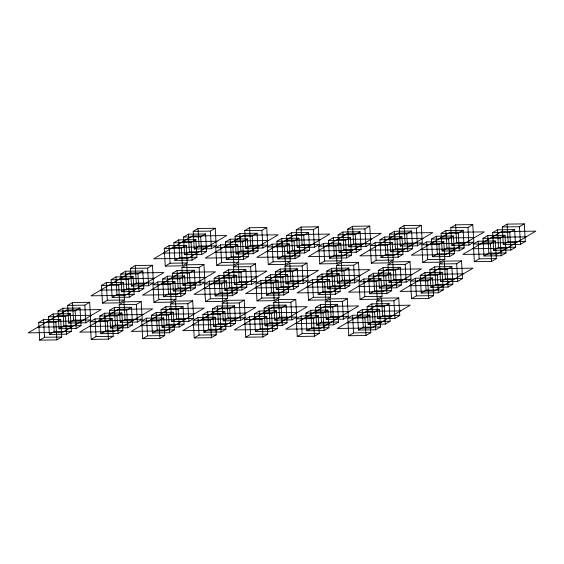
<?xml version="1.0" encoding="UTF-8"?>
<svg xmlns="http://www.w3.org/2000/svg" width="564" height="564" viewBox="0 0 564 564"><rect width="100%" height="100%" fill="white"/><g stroke="black" fill="none" stroke-linecap="round" stroke-linejoin="round"><path stroke-width="0.85" d="M38.69 322.488L43.52 319.64L60.693 319.4L61.709 337.032L56.879 339.88L39.706 340.127L38.69 322.488L55.864 322.248L60.693 319.4M48.349 316.792L53.178 313.944L70.352 313.704L71.367 331.336L66.538 334.184L49.364 334.431L48.349 316.792L65.523 316.552L70.352 313.704M58.007 311.095L62.837 308.247L80.003 308.007L81.026 325.639L76.196 328.488L59.023 328.734L58.007 311.095L75.174 310.856L80.003 308.007M67.666 305.399L72.495 302.551L89.662 302.311L90.677 319.943L85.855 322.791L68.681 323.038L67.666 305.399L84.833 305.159L89.662 302.311M101.464 285.462L106.293 282.613L123.467 282.374L124.482 300.006L119.653 302.854L102.479 303.101L101.464 285.462L118.637 285.222L123.467 282.374M111.122 279.765L115.951 276.917L133.118 276.677L134.14 294.309L129.311 297.157L112.137 297.404L111.122 279.765L128.289 279.525L133.118 276.677M120.781 274.069L125.603 271.221L142.777 270.981L143.792 288.613L138.963 291.461L121.796 291.708L120.781 274.069L137.947 273.829L142.777 270.981M130.432 268.372L135.261 265.524L152.435 265.284L153.45 282.916L148.621 285.765L131.454 286.011L130.432 268.372L147.606 268.133L152.435 265.284M164.237 248.435L169.066 245.587L186.233 245.347L187.255 262.979L182.426 265.827L165.252 266.074L164.237 248.435L181.404 248.195L186.233 245.347M173.895 242.739L178.718 239.89L195.891 239.651L196.906 257.283L192.077 260.131L174.91 260.378L173.895 242.739L191.062 242.499L195.891 239.651M183.547 237.042L188.376 234.194L205.55 233.954L206.565 251.586L201.736 254.434L184.569 254.681L183.547 237.042L200.721 236.802L205.55 233.954M193.205 231.346L198.034 228.498L215.208 228.258L216.223 245.89L211.394 248.738L194.22 248.985L193.205 231.346L210.379 231.106L215.208 228.258M39.706 340.127L44.535 337.279L61.709 337.032M49.364 334.431L54.193 331.583L71.367 331.336M59.023 328.734L63.852 325.886L81.026 325.639M68.681 323.038L73.51 320.19L90.677 319.943M102.479 303.101L107.308 300.252L124.482 300.006M112.137 297.404L116.967 294.556L134.14 294.309M121.796 291.708L126.625 288.86L143.792 288.613M131.454 286.011L136.284 283.163L153.45 282.916M165.252 266.074L170.081 263.226L187.255 262.979M174.91 260.378L179.74 257.529L196.906 257.283M184.569 254.681L189.398 251.833L206.565 251.586M194.22 248.985L199.05 246.137L216.223 245.89M90.205 321.762L95.034 318.914L112.208 318.667L113.223 336.306L108.394 339.154L91.22 339.394L90.205 321.762L107.379 321.515L112.208 318.667M99.863 316.066L104.692 313.217L121.866 312.971L122.882 330.61L118.052 333.458L100.878 333.698L99.863 316.066L117.037 315.819L121.866 312.971M109.522 310.369L114.351 307.521L131.518 307.274L132.54 324.913L127.711 327.762L110.537 328.001L109.522 310.369L126.688 310.122L131.518 307.274M119.18 304.673L124.002 301.825L141.176 301.578L142.191 319.217L137.362 322.065L120.195 322.305L119.18 304.673L136.347 304.426L141.176 301.578M152.978 284.735L157.807 281.887L174.974 281.64L175.996 299.28L171.167 302.128L153.993 302.367L152.978 284.735L170.152 284.489L174.974 281.64M162.636 279.039L167.466 276.191L184.632 275.944L185.655 293.583L180.825 296.431L163.652 296.671L162.636 279.039L179.803 278.792L184.632 275.944M172.295 273.343L177.117 270.494L194.291 270.248L195.306 287.887L190.477 290.735L173.31 290.975L172.295 273.343L189.462 273.096L194.291 270.248M181.946 267.646L186.776 264.798L203.949 264.551L204.965 282.19L200.135 285.039L182.969 285.278L181.946 267.646L199.12 267.399L203.949 264.551M215.751 247.709L220.58 244.861L237.747 244.614L238.769 262.253L233.94 265.101L216.766 265.341L215.751 247.709L232.918 247.462L237.747 244.614M225.41 242.012L230.232 239.164L247.406 238.917L248.421 256.557L243.592 259.405L226.425 259.644L225.41 242.012L242.576 241.766L247.406 238.917M235.061 236.316L239.89 233.468L257.064 233.221L258.079 250.86L253.25 253.708L236.083 253.948L235.061 236.316L252.235 236.069L257.064 233.221M244.72 230.62L249.549 227.771L266.723 227.525L267.738 245.164L262.909 248.012L245.735 248.252L244.72 230.62L261.893 230.373L266.723 227.525M91.22 339.394L96.049 336.546L113.223 336.306M100.878 333.698L105.708 330.849L122.882 330.61M110.537 328.001L115.366 325.153L132.54 324.913M120.195 322.305L125.025 319.457L142.191 319.217M153.993 302.367L158.822 299.519L175.996 299.28M163.652 296.671L168.481 293.823L185.655 293.583M173.31 290.975L178.139 288.126L195.306 287.887M182.969 285.278L187.798 282.43L204.965 282.19M216.766 265.341L221.596 262.493L238.769 262.253M226.425 259.644L231.254 256.796L248.421 256.557M236.083 253.948L240.913 251.1L258.079 250.86M245.735 248.252L250.564 245.403L267.738 245.164M141.719 321.029L146.548 318.181L163.722 317.941L164.737 335.573L159.908 338.421L142.734 338.668L141.719 321.029L158.893 320.789L163.722 317.941M151.378 315.332L156.207 312.484L173.374 312.244L174.396 329.877L169.567 332.725L152.393 332.971L151.378 315.332L168.551 315.093L173.374 312.244M161.036 309.636L165.865 306.788L183.032 306.548L184.054 324.18L179.225 327.028L162.051 327.275L161.036 309.636L178.203 309.396L183.032 306.548M170.695 303.94L175.517 301.091L192.691 300.852L193.706 318.484L188.877 321.332L171.71 321.579L170.695 303.94L187.861 303.7L192.691 300.852M204.492 284.002L209.322 281.154L226.488 280.914L227.511 298.546L222.681 301.395L205.507 301.641L204.492 284.002L221.666 283.762L226.488 280.914M214.151 278.306L218.98 275.458L236.147 275.218L237.169 292.85L232.34 295.698L215.166 295.945L214.151 278.306L231.318 278.066L236.147 275.218M223.809 272.609L228.631 269.761L245.805 269.522L246.821 287.154L241.991 290.002L224.824 290.248L223.809 272.609L240.976 272.37L245.805 269.522M233.461 266.913L238.29 264.065L255.464 263.825L256.479 281.457L251.65 284.305L234.483 284.552L233.461 266.913L250.635 266.673L255.464 263.825M267.265 246.976L272.095 244.127L289.262 243.881L290.284 261.52L285.454 264.368L268.281 264.615L267.265 246.976L284.432 246.729L289.262 243.881M276.924 241.279L281.746 238.431L298.92 238.184L299.935 255.823L295.106 258.672L277.939 258.918L276.924 241.279L294.091 241.032L298.92 238.184M286.575 235.583L291.405 232.735L308.578 232.488L309.594 250.127L304.764 252.975L287.598 253.222L286.575 235.583L303.749 235.336L308.578 232.488M296.234 229.886L301.063 227.038L318.237 226.791L319.252 244.431L314.423 247.279L297.249 247.525L296.234 229.886L313.408 229.64L318.237 226.791M142.734 338.668L147.564 335.82L164.737 335.573M152.393 332.971L157.222 330.123L174.396 329.877M162.051 327.275L166.881 324.427L184.054 324.18M171.71 321.579L176.539 318.731L193.706 318.484M205.507 301.641L210.337 298.793L227.511 298.546M215.166 295.945L219.995 293.097L237.169 292.85M224.824 290.248L229.654 287.4L246.821 287.154M234.483 284.552L239.305 281.704L256.479 281.457M268.281 264.615L273.11 261.767L290.284 261.52M277.939 258.918L282.768 256.07L299.935 255.823M287.598 253.222L292.42 250.374L309.594 250.127M297.249 247.525L302.078 244.677L319.252 244.431M193.233 320.303L198.063 317.454L215.237 317.208L216.252 334.847L211.422 337.695L194.249 337.935L193.233 320.303L210.407 320.056L215.237 317.208M202.892 314.606L207.721 311.758L224.888 311.511L225.91 329.15L221.081 331.999L203.907 332.238L202.892 314.606L220.066 314.359L224.888 311.511M212.55 308.91L217.38 306.062L234.546 305.815L235.569 323.454L230.739 326.302L213.566 326.542L212.55 308.91L229.717 308.663L234.546 305.815M222.209 303.213L227.031 300.365L244.205 300.118L245.22 317.758L240.391 320.606L223.224 320.846L222.209 303.213L239.376 302.967L244.205 300.118M256.007 283.269L260.836 280.421L278.003 280.181L279.025 297.82L274.196 300.668L257.022 300.908L256.007 283.269L273.18 283.029L278.003 280.181M265.665 277.573L270.494 274.724L287.661 274.485L288.676 292.124L283.854 294.972L266.68 295.212L265.665 277.573L282.832 277.333L287.661 274.485M275.324 271.876L280.146 269.028L297.32 268.788L298.335 286.427L293.506 289.276L276.339 289.515L275.324 271.876L292.49 271.637L297.32 268.788M284.975 266.18L289.804 263.332L306.978 263.092L307.993 280.731L303.164 283.579L285.997 283.819L284.975 266.18L302.149 265.94L306.978 263.092M318.78 246.242L323.609 243.394L340.776 243.154L341.791 260.787L336.969 263.635L319.795 263.882L318.78 246.242L335.947 246.003L340.776 243.154M328.431 240.546L333.261 237.698L350.434 237.458L351.45 255.09L346.62 257.938L329.454 258.185L328.431 240.546L345.605 240.306L350.434 237.458M338.09 234.85L342.919 232.001L360.093 231.762L361.108 249.394L356.279 252.242L339.112 252.489L338.09 234.85L355.264 234.61L360.093 231.762M347.748 229.153L352.578 226.305L369.751 226.065L370.767 243.697L365.937 246.546L348.763 246.792L347.748 229.153L364.922 228.913L369.751 226.065M194.249 337.935L199.078 335.087L216.252 334.847M203.907 332.238L208.736 329.39L225.91 329.15M213.566 326.542L218.395 323.694L235.569 323.454M223.224 320.846L228.053 317.997L245.22 317.758M257.022 300.908L261.851 298.06L279.025 297.82M266.68 295.212L271.51 292.363L288.676 292.124M276.339 289.515L281.168 286.667L298.335 286.427M285.997 283.819L290.82 280.971L307.993 280.731M319.795 263.882L324.624 261.033L341.791 260.787M329.454 258.185L334.283 255.337L351.45 255.09M339.112 252.489L343.934 249.641L361.108 249.394M348.763 246.792L353.593 243.944L370.767 243.697M244.748 319.569L249.577 316.721L266.751 316.474L267.766 334.114L262.937 336.962L245.763 337.209L244.748 319.569L261.922 319.323L266.751 316.474M254.406 313.873L259.236 311.025L276.402 310.778L277.425 328.417L272.595 331.265L255.421 331.512L254.406 313.873L271.58 313.626L276.402 310.778M264.065 308.177L268.894 305.328L286.061 305.082L287.076 322.721L282.254 325.569L265.08 325.816L264.065 308.177L281.232 307.93L286.061 305.082M273.716 302.48L278.546 299.632L295.719 299.385L296.734 317.024L291.905 319.873L274.738 320.119L273.716 302.48L290.89 302.233L295.719 299.385M307.521 282.543L312.35 279.695L329.517 279.448L330.539 297.087L325.71 299.935L308.536 300.175L307.521 282.543L324.695 282.296L329.517 279.448M317.179 276.846L322.009 273.998L339.175 273.751L340.191 291.391L335.368 294.239L318.195 294.478L317.179 276.846L334.346 276.6L339.175 273.751M326.831 271.15L331.66 268.302L348.834 268.055L349.849 285.694L345.02 288.542L327.853 288.782L326.831 271.15L344.005 270.903L348.834 268.055M336.489 265.454L341.319 262.605L358.493 262.359L359.508 279.998L354.678 282.846L337.512 283.086L336.489 265.454L353.663 265.207L358.493 262.359M370.294 245.516L375.123 242.668L392.29 242.421L393.305 260.06L388.483 262.909L371.309 263.148L370.294 245.516L387.461 245.269L392.29 242.421M379.946 239.82L384.775 236.972L401.949 236.725L402.964 254.364L398.135 257.212L380.968 257.452L379.946 239.82L397.119 239.573L401.949 236.725M389.604 234.123L394.433 231.275L411.607 231.028L412.622 248.668L407.793 251.516L390.626 251.756L389.604 234.123L406.778 233.877L411.607 231.028M399.263 228.427L404.092 225.579L421.266 225.332L422.281 242.971L417.452 245.819L400.278 246.059L399.263 228.427L416.436 228.18L421.266 225.332M245.763 337.209L250.592 334.36L267.766 334.114M255.421 331.512L260.251 328.664L277.425 328.417M265.08 325.816L269.909 322.968L287.076 322.721M274.738 320.119L279.568 317.271L296.734 317.024M308.536 300.175L313.365 297.327L330.539 297.087M318.195 294.478L323.024 291.63L340.191 291.391M327.853 288.782L332.682 285.934L349.849 285.694M337.512 283.086L342.334 280.238L359.508 279.998M371.309 263.148L376.139 260.3L393.305 260.06M380.968 257.452L385.797 254.604L402.964 254.364M390.626 251.756L395.449 248.907L412.622 248.668M400.278 246.059L405.107 243.211L422.281 242.971M296.262 318.836L301.091 315.988L318.265 315.748L319.28 333.38L314.451 336.229L297.277 336.475L296.262 318.836L313.436 318.597L318.265 315.748M305.921 313.14L310.75 310.292L327.917 310.052L328.939 327.684L324.11 330.532L306.936 330.779L305.921 313.14L323.087 312.9L327.917 310.052M315.579 307.443L320.408 304.595L337.575 304.356L338.59 321.988L333.768 324.836L316.594 325.083L315.579 307.443L332.746 307.204L337.575 304.356M325.231 301.747L330.06 298.899L347.234 298.659L348.249 316.291L343.42 319.139L326.253 319.386L325.231 301.747L342.404 301.507L347.234 298.659M359.035 281.81L363.865 278.961L381.031 278.722L382.054 296.354L377.224 299.202L360.051 299.449L359.035 281.81L376.202 281.57L381.031 278.722M368.694 276.113L373.523 273.265L390.69 273.025L391.705 290.657L386.883 293.506L369.709 293.752L368.694 276.113L385.861 275.874L390.69 273.025M378.345 270.417L383.175 267.569L400.348 267.329L401.364 284.961L396.534 287.809L379.368 288.056L378.345 270.417L395.519 270.177L400.348 267.329M388.004 264.72L392.833 261.872L410.007 261.633L411.022 279.265L406.193 282.113L389.026 282.36L388.004 264.72L405.178 264.481L410.007 261.633M421.809 244.783L426.638 241.935L443.805 241.695L444.82 259.327L439.998 262.175L422.824 262.422L421.809 244.783L438.975 244.543L443.805 241.695M431.46 239.087L436.289 236.238L453.463 235.999L454.478 253.631L449.649 256.479L432.482 256.726L431.46 239.087L448.634 238.847L453.463 235.999M441.118 233.39L445.948 230.542L463.122 230.302L464.137 247.934L459.307 250.783L442.134 251.029L441.118 233.39L458.292 233.151L463.122 230.302M450.777 227.694L455.606 224.846L472.78 224.606L473.795 242.238L468.966 245.086L451.792 245.333L450.777 227.694L467.951 227.454L472.78 224.606M297.277 336.475L302.107 333.627L319.28 333.38M306.936 330.779L311.765 327.931L328.939 327.684M316.594 325.083L321.424 322.234L338.59 321.988M326.253 319.386L331.082 316.538L348.249 316.291M360.051 299.449L364.88 296.601L382.054 296.354M369.709 293.752L374.538 290.904L391.705 290.657M379.368 288.056L384.197 285.208L401.364 284.961M389.026 282.36L393.848 279.511L411.022 279.265M422.824 262.422L427.653 259.574L444.82 259.327M432.482 256.726L437.311 253.878L454.478 253.631M442.134 251.029L446.963 248.181L464.137 247.934M451.792 245.333L456.621 242.485L473.795 242.238M347.776 318.11L352.606 315.262L369.78 315.015L370.795 332.654L365.966 335.502L348.792 335.742L347.776 318.11L364.95 317.863L369.78 315.015M357.435 312.414L362.264 309.565L379.431 309.319L380.453 326.958L375.624 329.806L358.45 330.046L357.435 312.414L374.602 312.167L379.431 309.319M367.094 306.717L371.923 303.869L389.089 303.622L390.105 321.261L385.282 324.11L368.109 324.349L367.094 306.717L384.26 306.471L389.089 303.622M376.745 301.021L381.574 298.173L398.748 297.926L399.763 315.565L394.934 318.413L377.767 318.653L376.745 301.021L393.919 300.774L398.748 297.926M410.55 281.083L415.379 278.235L432.546 277.989L433.568 295.628L428.739 298.476L411.565 298.716L410.55 281.083L427.716 280.837L432.546 277.989M420.208 275.387L425.037 272.539L442.204 272.292L443.219 289.931L438.397 292.779L421.223 293.019L420.208 275.387L437.375 275.14L442.204 272.292M429.86 269.691L434.689 266.842L451.863 266.596L452.878 284.235L448.049 287.083L430.882 287.323L429.86 269.691L447.033 269.444L451.863 266.596M439.518 263.994L444.347 261.146L461.521 260.899L462.536 278.538L457.707 281.387L440.533 281.626L439.518 263.994L456.692 263.748L461.521 260.899M473.323 244.057L478.145 241.209L495.319 240.962L496.334 258.601L491.505 261.449L474.338 261.689L473.323 244.057L490.49 243.81L495.319 240.962M482.974 238.361L487.804 235.512L504.977 235.266L505.993 252.905L501.163 255.753L483.997 255.993L482.974 238.361L500.148 238.114L504.977 235.266M492.633 232.664L497.462 229.816L514.636 229.569L515.651 247.208L510.822 250.056L493.648 250.296L492.633 232.664L509.807 232.417L514.636 229.569M502.291 226.968L507.121 224.119L524.294 223.873L525.31 241.512L520.48 244.36L503.307 244.6L502.291 226.968L519.465 226.721L524.294 223.873M348.792 335.742L353.621 332.894L370.795 332.654M358.45 330.046L363.279 327.198L380.453 326.958M368.109 324.349L372.938 321.501L390.105 321.261M377.767 318.653L382.596 315.805L399.763 315.565M411.565 298.716L416.394 295.867L433.568 295.628M421.223 293.019L426.053 290.171L443.219 289.931M430.882 287.323L435.711 284.475L452.878 284.235M440.533 281.626L445.363 278.778L462.536 278.538M474.338 261.689L479.167 258.841L496.334 258.601M483.997 255.993L488.826 253.144L505.993 252.905M493.648 250.296L498.477 247.448L515.651 247.208M503.307 244.6L508.136 241.752L525.31 241.512M182.715 241.709L217.055 241.223M234.229 240.983L268.57 240.497M285.744 240.25L320.084 239.763M337.258 239.517L371.598 239.03M388.772 238.791L423.113 238.304M440.287 238.057L474.627 237.571M491.801 237.331L526.141 236.845M173.056 247.406L207.404 246.919M224.571 246.679L258.918 246.193M276.085 245.946L310.426 245.46M327.599 245.213L361.94 244.727M379.114 244.487L413.454 244M430.628 243.754L464.969 243.267M482.142 243.028L516.483 242.541M163.398 253.102L197.745 252.616M214.912 252.376L249.26 251.889M266.427 251.643L300.774 251.156M317.941 250.909L352.288 250.423M369.455 250.183L403.803 249.697M420.97 249.45L455.317 248.964M472.484 248.724L506.832 248.238M119.942 278.736L154.289 278.249M171.456 278.01L205.804 277.523M222.97 277.276L257.318 276.79M274.485 276.55L308.825 276.057M325.999 275.817L360.34 275.331M377.513 275.084L411.854 274.597M429.028 274.358L463.368 273.871M110.283 284.432L144.631 283.946M161.797 283.706L196.145 283.22M213.312 282.973L247.659 282.486M264.826 282.247L299.174 281.753M316.341 281.514L350.688 281.027M367.855 280.78L402.202 280.294M419.369 280.054L453.717 279.568M100.632 290.129L134.972 289.642M152.146 289.402L186.487 288.916M203.66 288.669L238.001 288.183M255.175 287.943L289.515 287.45M306.682 287.21L341.03 286.724M358.196 286.477L392.544 285.99M409.711 285.751L444.058 285.264M57.168 315.762L91.516 315.276M108.683 315.036L143.03 314.55M160.197 314.303L194.545 313.817M211.712 313.577L246.059 313.091M263.226 312.844L297.573 312.357M314.74 312.111L349.088 311.624M366.255 311.384L400.602 310.898M47.517 321.459L81.858 320.972M99.031 320.733L133.372 320.246M150.546 319.999L184.886 319.513M202.06 319.273L236.401 318.787M253.574 318.54L287.915 318.054M305.082 317.807L339.429 317.32M356.596 317.081L390.944 316.594M37.858 327.155L72.199 326.669M89.373 326.429L123.713 325.943M140.887 325.696L175.228 325.209M192.402 324.97L226.742 324.483M243.916 324.237L278.256 323.75M295.43 323.503L329.771 323.017M346.945 322.777L381.285 322.291M519.465 226.721L520.48 244.36M509.807 232.417L510.822 250.056M507.121 224.119L508.136 241.752M500.148 238.114L501.163 255.753M497.462 229.816L498.477 247.448M490.49 243.81L491.505 261.449M487.804 235.512L488.826 253.144M478.145 241.209L479.167 258.841M467.951 227.454L468.966 245.086M458.292 233.151L459.307 250.783M455.606 224.846L456.621 242.485M456.692 263.748L457.707 281.387M448.634 238.847L449.649 256.479M445.948 230.542L446.963 248.181M447.033 269.444L448.049 287.083M444.347 261.146L445.363 278.778M438.975 244.543L439.998 262.175M436.289 236.238L437.311 253.878M437.375 275.14L438.397 292.779M434.689 266.842L435.711 284.475M426.638 241.935L427.653 259.574M427.716 280.837L428.739 298.476M425.037 272.539L426.053 290.171M416.436 228.18L417.452 245.819M415.379 278.235L416.394 295.867M406.778 233.877L407.793 251.516M404.092 225.579L405.107 243.211M405.178 264.481L406.193 282.113M397.119 239.573L398.135 257.212M394.433 231.275L395.449 248.907M395.519 270.177L396.534 287.809M392.833 261.872L393.848 279.511M393.919 300.774L394.934 318.413M387.461 245.269L388.483 262.909M384.775 236.972L385.797 254.604M385.861 275.874L386.883 293.506M383.175 267.569L384.197 285.208M384.26 306.471L385.282 324.11M381.574 298.173L382.596 315.805M375.123 242.668L376.139 260.3M376.202 281.57L377.224 299.202M373.523 273.265L374.538 290.904M374.602 312.167L375.624 329.806M371.923 303.869L372.938 321.501M364.922 228.913L365.937 246.546M363.865 278.961L364.88 296.601M364.95 317.863L365.966 335.502M362.264 309.565L363.279 327.198M355.264 234.61L356.279 252.242M352.578 226.305L353.593 243.944M353.663 265.207L354.678 282.846M352.606 315.262L353.621 332.894M345.605 240.306L346.62 257.938M342.919 232.001L343.934 249.641M344.005 270.903L345.02 288.542M341.319 262.605L342.334 280.238M342.404 301.507L343.42 319.139M335.947 246.003L336.969 263.635M333.261 237.698L334.283 255.337M334.346 276.6L335.368 294.239M331.66 268.302L332.682 285.934M332.746 307.204L333.768 324.836M330.06 298.899L331.082 316.538M323.609 243.394L324.624 261.033M324.695 282.296L325.71 299.935M322.009 273.998L323.024 291.63M323.087 312.9L324.11 330.532M320.408 304.595L321.424 322.234M313.408 229.64L314.423 247.279M312.35 279.695L313.365 297.327M313.436 318.597L314.451 336.229M310.75 310.292L311.765 327.931M303.749 235.336L304.764 252.975M301.063 227.038L302.078 244.677M302.149 265.94L303.164 283.579M301.091 315.988L302.107 333.627M294.091 241.032L295.106 258.672M291.405 232.735L292.42 250.374M292.49 271.637L293.506 289.276M289.804 263.332L290.82 280.971M290.89 302.233L291.905 319.873M284.432 246.729L285.454 264.368M281.746 238.431L282.768 256.07M282.832 277.333L283.854 294.972M280.146 269.028L281.168 286.667M281.232 307.93L282.254 325.569M278.546 299.632L279.568 317.271M272.095 244.127L273.11 261.767M273.18 283.029L274.196 300.668M270.494 274.724L271.51 292.363M271.58 313.626L272.595 331.265M268.894 305.328L269.909 322.968M261.893 230.373L262.909 248.012M260.836 280.421L261.851 298.06M261.922 319.323L262.937 336.962M259.236 311.025L260.251 328.664M252.235 236.069L253.25 253.708M249.549 227.771L250.564 245.403M250.635 266.673L251.65 284.305M249.577 316.721L250.592 334.36M242.576 241.766L243.592 259.405M239.89 233.468L240.913 251.1M240.976 272.37L241.991 290.002M238.29 264.065L239.305 281.704M239.376 302.967L240.391 320.606M232.918 247.462L233.94 265.101M230.232 239.164L231.254 256.796M231.318 278.066L232.34 295.698M228.631 269.761L229.654 287.4M229.717 308.663L230.739 326.302M227.031 300.365L228.053 317.997M220.58 244.861L221.596 262.493M221.666 283.762L222.681 301.395M218.98 275.458L219.995 293.097M220.066 314.359L221.081 331.999M217.38 306.062L218.395 323.694M210.379 231.106L211.394 248.738M209.322 281.154L210.337 298.793M210.407 320.056L211.422 337.695M207.721 311.758L208.736 329.39M200.721 236.802L201.736 254.434M198.034 228.498L199.05 246.137M199.12 267.399L200.135 285.039M198.063 317.454L199.078 335.087M191.062 242.499L192.077 260.131M188.376 234.194L189.398 251.833M189.462 273.096L190.477 290.735M186.776 264.798L187.798 282.43M187.861 303.7L188.877 321.332M181.404 248.195L182.426 265.827M178.718 239.89L179.74 257.529M179.803 278.792L180.825 296.431M177.117 270.494L178.139 288.126M178.203 309.396L179.225 327.028M175.517 301.091L176.539 318.731M169.066 245.587L170.081 263.226M170.152 284.489L171.167 302.128M167.466 276.191L168.481 293.823M168.551 315.093L169.567 332.725M165.865 306.788L166.881 324.427M157.807 281.887L158.822 299.519M158.893 320.789L159.908 338.421M156.207 312.484L157.222 330.123M147.606 268.133L148.621 285.765M146.548 318.181L147.564 335.82M137.947 273.829L138.963 291.461M135.261 265.524L136.284 283.163M136.347 304.426L137.362 322.065M128.289 279.525L129.311 297.157M125.603 271.221L126.625 288.86M126.688 310.122L127.711 327.762M124.002 301.825L125.025 319.457M118.637 285.222L119.653 302.854M115.951 276.917L116.967 294.556M117.037 315.819L118.052 333.458M114.351 307.521L115.366 325.153M106.293 282.613L107.308 300.252M107.379 321.515L108.394 339.154M104.692 313.217L105.708 330.849M95.034 318.914L96.049 336.546M84.833 305.159L85.855 322.791M75.174 310.856L76.196 328.488M72.495 302.551L73.51 320.19M65.523 316.552L66.538 334.184M62.837 308.247L63.852 325.886M55.864 322.248L56.879 339.88M53.178 313.944L54.193 331.583M43.52 319.64L44.535 337.279M66.827 310.066L28.2 332.852L62.541 332.365L101.175 309.58L66.827 310.066M129.6 273.039L90.973 295.825L125.314 295.339L163.941 272.553L129.6 273.039M192.373 236.013L153.746 258.798L188.087 258.312L226.714 235.526L192.373 236.013M118.341 309.34L79.714 332.125L114.055 331.639L152.689 308.853L118.341 309.34M181.114 272.313L142.488 295.099L176.828 294.612L215.455 271.827L181.114 272.313M243.888 235.287L205.261 258.072L239.601 257.586L278.228 234.8L243.888 235.287M169.856 308.607L131.229 331.392L165.569 330.906L204.203 308.12L169.856 308.607M232.629 271.58L194.002 294.366L228.342 293.879L266.969 271.094L232.629 271.58M295.402 234.553L256.775 257.339L291.116 256.853L329.743 234.067L295.402 234.553M221.37 307.881L182.743 330.666L217.084 330.18L255.711 307.394L221.37 307.881M284.143 270.854L245.516 293.64L279.857 293.146L318.484 270.36L284.143 270.854M346.916 233.82L308.289 256.606L342.63 256.119L381.257 233.334L346.916 233.82M272.884 307.147L234.257 329.933L268.598 329.447L307.225 306.661L272.884 307.147M335.658 270.121L297.031 292.906L331.371 292.42L369.998 269.634L335.658 270.121M398.431 233.094L359.797 255.88L394.144 255.393L432.771 232.608L398.431 233.094M324.399 306.414L285.772 329.2L320.112 328.713L358.739 305.928L324.399 306.414M387.172 269.388L348.545 292.173L382.885 291.687L421.512 268.901L387.172 269.388M449.945 232.361L411.311 255.147L445.659 254.66L484.286 231.874L449.945 232.361M375.913 305.688L337.286 328.474L371.627 327.987L410.254 305.202L375.913 305.688M438.686 268.661L400.059 291.447L434.4 290.961L473.027 268.175L438.686 268.661M501.459 231.635L462.825 254.42L497.173 253.934L535.8 231.148L501.459 231.635"/></g></svg>
